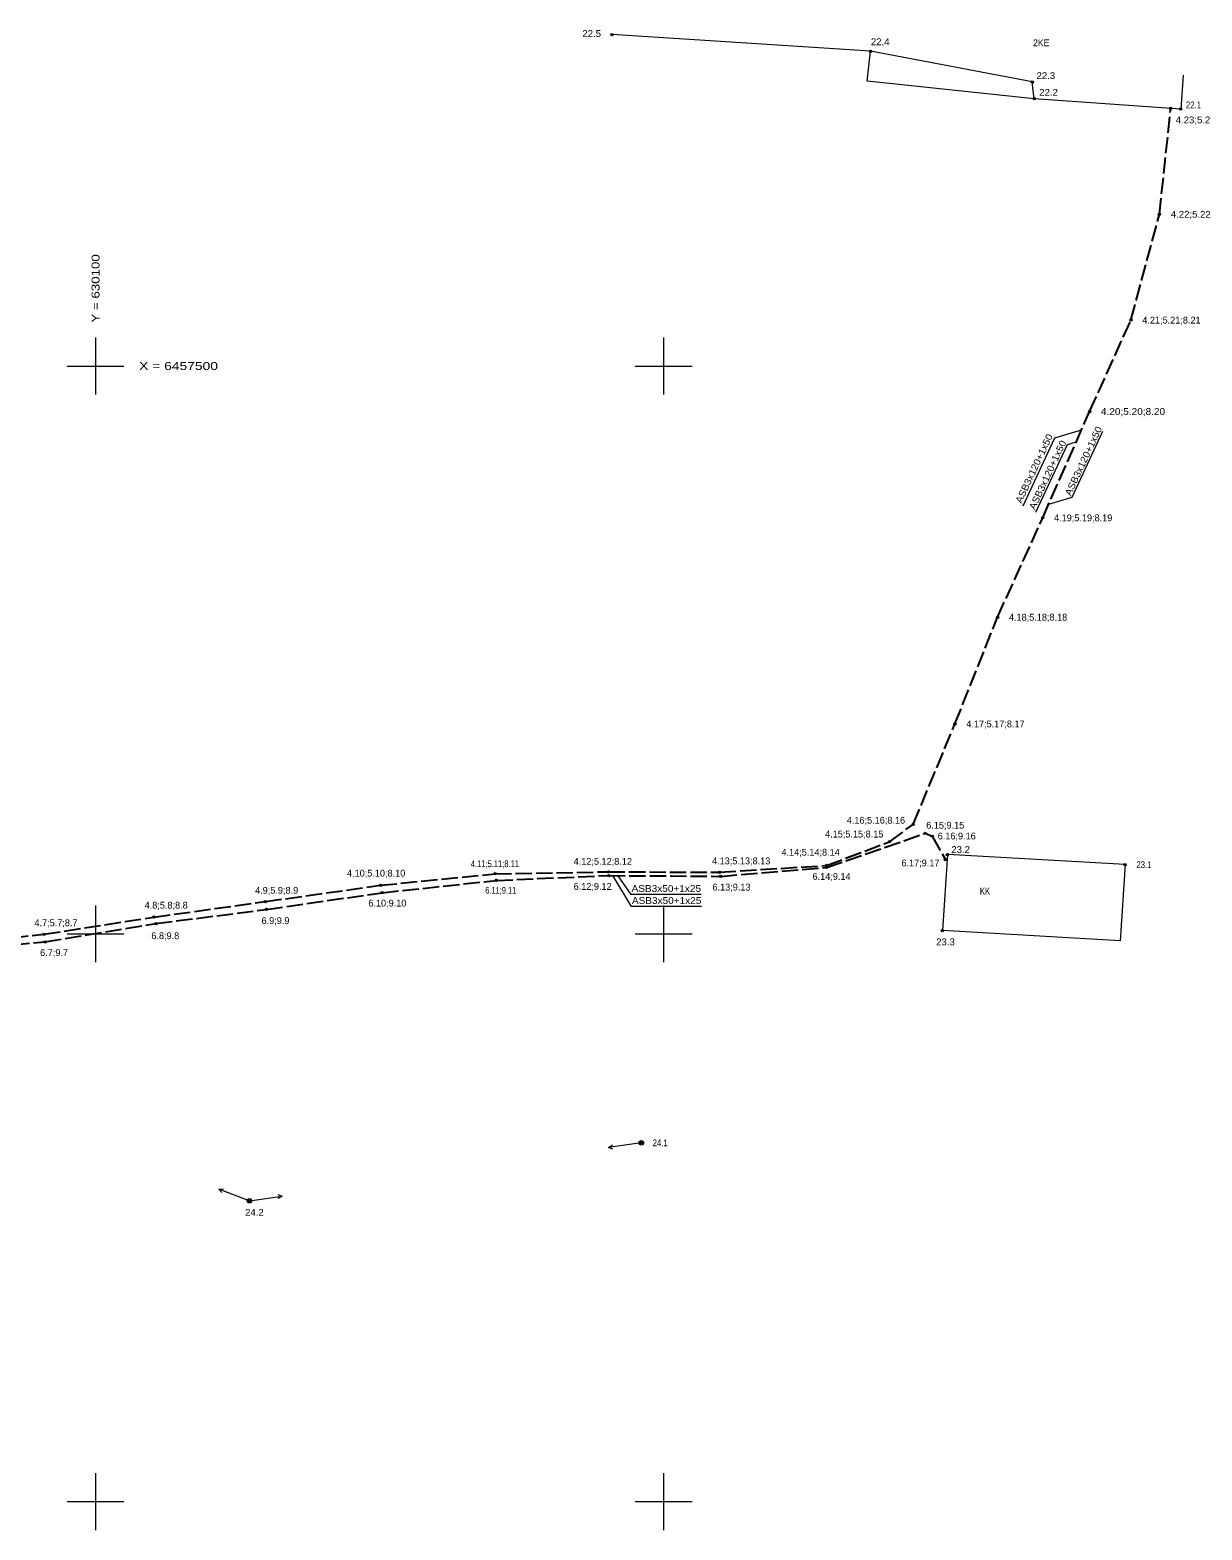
# Model space of a CAD drawing. Extents: x 629998 to 630302, y 6457395 to 6457602.
# Drawn here: x 630094.2 to 630197.4, y 6457397.5 to 6457529.6 of the extents above; entities that cross this region are included whole.
import ezdxf

# ---------------------------------------------------------------- set-up
doc = ezdxf.new("R2010")
doc.units = 0
doc.header["$LTSCALE"] = 0.24
doc.header["$PDMODE"] = 32
doc.header["$PDSIZE"] = 0.12
doc.linetypes.add('LONG_DASHED', pattern=[7.5, 6, -1.5])
for name, color, linetype, lineweight in [('1', 7, 'Continuous', 13), ('12', 7, 'Continuous', 13), ('21', 7, 'LONG_DASHED', 25), ('54', 7, 'Continuous', 13), ('57', 7, 'Continuous', 13), ('61', 7, 'Continuous', 13)]:
    doc.layers.add(name, color=color, linetype=linetype, lineweight=lineweight)
for name, color, linetype in [('49', 7, 'Continuous'), ('50', 7, 'Continuous'), ('62', 7, 'Continuous')]:
    doc.layers.add(name, color=color, linetype=linetype)

msp = doc.modelspace()

# ---------------------------------------------------------------- hatches: boundary and pattern name
at = {"layer": '54'}
for points in [[(630145.55, 6457529.18, 1), (630145.35, 6457529.18, 1)], [(630168.32, 6457527.72, 1), (630168.12, 6457527.72, 1)], [(630182.55, 6457525.01, 1), (630182.35, 6457525.01, 1)], [(630182.72, 6457523.54, 1), (630182.52, 6457523.54, 1)], [(630194.73, 6457522.68, 1), (630194.53, 6457522.68, 1)], [(630195.61, 6457522.63, 1), (630195.41, 6457522.63, 1)], [(630193.74, 6457513.36, 1), (630193.54, 6457513.36, 1)], [(630191.23, 6457504.04, 1), (630191.03, 6457504.04, 1)], [(630187.59, 6457495.99, 1), (630187.39, 6457495.99, 1)], [(630183.46, 6457486.63, 1), (630183.26, 6457486.63, 1)], [(630179.49, 6457477.88, 1), (630179.29, 6457477.88, 1)], [(630175.74, 6457468.48, 1), (630175.54, 6457468.48, 1)], [(630172.06, 6457459.64, 1), (630171.86, 6457459.64, 1)], [(630173.12, 6457458.85, 1), (630172.92, 6457458.85, 1)], [(630173.74, 6457458.6, 1), (630173.54, 6457458.6, 1)], [(630169.98, 6457458.11, 1), (630169.78, 6457458.11, 1)], [(630164.44, 6457456.02, 1), (630164.24, 6457456.02, 1)], [(630164.44, 6457455.85, 1), (630164.24, 6457455.85, 1)], [(630174.9, 6457456.54, 1), (630174.7, 6457456.54, 1)], [(630175.07, 6457456.98, 1), (630174.87, 6457456.98, 1)], [(630190.71, 6457456.09, 1), (630190.51, 6457456.09, 1)], [(630135.27, 6457455.29, 1), (630135.07, 6457455.29, 1)], [(630135.38, 6457454.7, 1), (630135.18, 6457454.7, 1)], [(630145.25, 6457455.46, 1), (630145.05, 6457455.46, 1)], [(630145.27, 6457455.13, 1), (630145.07, 6457455.13, 1)], [(630155.03, 6457455.42, 1), (630154.83, 6457455.42, 1)], [(630155.12, 6457455.06, 1), (630154.92, 6457455.06, 1)], [(630125.19, 6457454.27, 1), (630124.99, 6457454.27, 1)], [(630125.32, 6457453.62, 1), (630125.12, 6457453.62, 1)], [(630115.05, 6457452.84, 1), (630114.85, 6457452.84, 1)], [(630115.14, 6457452.15, 1), (630114.94, 6457452.15, 1)], [(630105.23, 6457451.47, 1), (630105.03, 6457451.47, 1)], [(630105.41, 6457450.9, 1), (630105.21, 6457450.9, 1)], [(630095.56, 6457449.96, 1), (630095.36, 6457449.96, 1)], [(630095.64, 6457449.28, 1), (630095.44, 6457449.28, 1)], [(630174.64, 6457450.28, 1), (630174.44, 6457450.28, 1)], [(630148.13, 6457431.6, 1), (630147.93, 6457431.6, 1)], [(630113.65, 6457426.48, 1), (630113.45, 6457426.48, 1)]]:
    msp.add_hatch(color=256, dxfattribs=at).paths.add_polyline_path(points)

# ---------------------------------------------------------------- linework, layer by layer
at = {"layer": '1'}
for p, q in [((630195.72, 6457525.62), (630195.51, 6457522.63)), ((630190.61, 6457456.09), (630190.18, 6457449.39)), ((630190.18, 6457449.39), (630174.54, 6457450.28))]:
    msp.add_line(p, q, dxfattribs=at)
for points in [[(630195.51, 6457522.63), (630182.62, 6457523.54), (630182.45, 6457525.01), (630168.22, 6457527.72), (630145.45, 6457529.18), (630145.45, 6457529.18)], [(630182.62, 6457523.54), (630167.92, 6457525.08), (630168.22, 6457527.72)], [(630190.61, 6457456.09), (630174.97, 6457456.98), (630174.54, 6457450.28)]]:
    msp.add_lwpolyline(points, dxfattribs=at)
at = {"layer": '12'}
for p, q in [((630147.83, 6457431.57), (630145.16, 6457431.17)), ((630113.36, 6457426.55), (630110.84, 6457427.51)), ((630113.75, 6457426.51), (630116.42, 6457426.91))]:
    msp.add_line(p, q, dxfattribs=at)
for points in [[(630145.54, 6457431.05), (630145.16, 6457431.17), (630145.5, 6457431.41)], [(630111.11, 6457427.21), (630110.84, 6457427.51), (630111.25, 6457427.55)], [(630116.04, 6457427.03), (630116.42, 6457426.91), (630116.08, 6457426.68)]]:
    msp.add_lwpolyline(points, dxfattribs=at)
for centre in [(630148.03, 6457431.6), (630113.55, 6457426.48), (630113.55, 6457426.48)]:
    msp.add_circle(centre, 0.2, dxfattribs=at)
at = {"layer": '21'}
for points in [[(630035.21, 6457442.49), (630037.57, 6457441.16), (630058.15, 6457446.73), (630067.98, 6457447.63), (630075.68, 6457448.11), (630085.48, 6457448.9), (630095.46, 6457449.96), (630105.13, 6457451.47), (630114.95, 6457452.84), (630125.09, 6457454.27), (630135.17, 6457455.29), (630145.15, 6457455.46), (630154.93, 6457455.42), (630164.34, 6457456.02), (630169.88, 6457458.11), (630171.96, 6457459.64), (630175.64, 6457468.48), (630179.39, 6457477.88), (630183.36, 6457486.63), (630187.49, 6457495.99), (630191.13, 6457504.04), (630193.64, 6457513.36), (630194.63, 6457522.68)], [(630035.21, 6457442.49), (630037.57, 6457441.16), (630058.15, 6457446.73), (630067.98, 6457447.63), (630075.68, 6457448.11), (630085.48, 6457448.9), (630095.46, 6457449.96), (630105.13, 6457451.47), (630114.95, 6457452.84), (630125.09, 6457454.27), (630135.17, 6457455.29), (630145.15, 6457455.46), (630154.93, 6457455.42), (630164.33, 6457456.02), (630169.88, 6457458.11), (630171.96, 6457459.64), (630175.64, 6457468.48), (630179.39, 6457477.88), (630183.36, 6457486.63), (630187.49, 6457495.99), (630191.13, 6457504.04), (630193.64, 6457513.36), (630194.63, 6457522.68)], [(630035.21, 6457442.49), (630037.57, 6457441.16), (630058.15, 6457446.73), (630067.98, 6457447.63), (630075.68, 6457448.11), (630085.48, 6457448.9), (630095.46, 6457449.96), (630105.13, 6457451.47), (630114.95, 6457452.84), (630125.09, 6457454.27), (630135.17, 6457455.29), (630145.15, 6457455.46), (630154.93, 6457455.42), (630164.34, 6457456.02), (630169.88, 6457458.11), (630171.96, 6457459.64), (630175.64, 6457468.48), (630179.39, 6457477.88), (630183.36, 6457486.63), (630187.49, 6457495.99), (630191.13, 6457504.04), (630193.64, 6457513.36), (630194.63, 6457522.68)], [(630035.25, 6457442.39), (630037.55, 6457441.22), (630063.2, 6457444.78), (630068.15, 6457446.86), (630075.85, 6457447.25), (630085.57, 6457448.43), (630095.54, 6457449.28), (630105.31, 6457450.9), (630115.04, 6457452.15), (630125.22, 6457453.62), (630135.28, 6457454.7), (630145.17, 6457455.13), (630155.02, 6457455.06), (630164.34, 6457455.85), (630173.02, 6457458.85), (630173.64, 6457458.6), (630174.8, 6457456.54)], [(630035.25, 6457442.39), (630037.55, 6457441.22), (630063.2, 6457444.78), (630068.15, 6457446.86), (630075.85, 6457447.25), (630085.57, 6457448.43), (630095.54, 6457449.28), (630105.31, 6457450.9), (630115.04, 6457452.15), (630125.22, 6457453.62), (630135.28, 6457454.7), (630145.17, 6457455.13), (630155.02, 6457455.06), (630164.34, 6457455.85), (630173.02, 6457458.85), (630173.64, 6457458.6), (630174.8, 6457456.54)]]:
    msp.add_lwpolyline(points, dxfattribs=at)
at = {"layer": '54'}
for centre in [(630145.45, 6457529.18), (630168.22, 6457527.72), (630182.45, 6457525.01), (630182.62, 6457523.54), (630194.63, 6457522.68), (630195.51, 6457522.63), (630193.64, 6457513.36), (630191.13, 6457504.04), (630187.49, 6457495.99), (630183.36, 6457486.63), (630179.39, 6457477.88), (630175.64, 6457468.48), (630171.96, 6457459.64), (630173.02, 6457458.85), (630173.64, 6457458.6), (630169.88, 6457458.11), (630164.34, 6457456.02), (630164.34, 6457455.85), (630174.8, 6457456.54), (630174.97, 6457456.98), (630190.61, 6457456.09), (630135.17, 6457455.29), (630135.28, 6457454.7), (630145.15, 6457455.46), (630145.17, 6457455.13), (630154.93, 6457455.42), (630155.02, 6457455.06), (630125.09, 6457454.27), (630125.22, 6457453.62), (630114.95, 6457452.84), (630115.04, 6457452.15), (630105.13, 6457451.47), (630105.31, 6457450.9), (630095.46, 6457449.96), (630095.54, 6457449.28), (630174.54, 6457450.28), (630148.03, 6457431.6), (630113.55, 6457426.48)]:
    msp.add_circle(centre, 0.1, dxfattribs=at)
for p in [(630145.45, 6457529.18), (630168.22, 6457527.72), (630182.45, 6457525.01), (630182.62, 6457523.54), (630194.63, 6457522.68), (630195.51, 6457522.63), (630193.64, 6457513.36), (630191.13, 6457504.04), (630187.49, 6457495.99), (630183.36, 6457486.63), (630179.39, 6457477.88), (630175.64, 6457468.48), (630171.96, 6457459.64), (630173.02, 6457458.85), (630173.64, 6457458.6), (630169.88, 6457458.11), (630164.34, 6457456.02), (630164.34, 6457455.85), (630174.8, 6457456.54), (630174.97, 6457456.98), (630190.61, 6457456.09), (630135.17, 6457455.29), (630135.28, 6457454.7), (630145.15, 6457455.46), (630145.17, 6457455.13), (630154.93, 6457455.42), (630155.02, 6457455.06), (630125.09, 6457454.27), (630125.22, 6457453.62), (630114.95, 6457452.84), (630115.04, 6457452.15), (630105.13, 6457451.47), (630105.31, 6457450.9), (630095.46, 6457449.96), (630095.54, 6457449.28), (630174.54, 6457450.28), (630148.03, 6457431.6), (630113.55, 6457426.48)]:
    msp.add_point(p, dxfattribs=at)
at = {"layer": '57'}
for points in [[(630181.64, 6457487.7), (630184.44, 6457493.67), (630186.78, 6457494.37)], [(630188.62, 6457494.22), (630185.94, 6457488.41), (630183.88, 6457487.8)], [(630182.75, 6457487.13), (630185.55, 6457493.1), (630186.23, 6457493.3)], [(630153.32, 6457452.41), (630147.18, 6457452.41), (630145.54, 6457455.13)], [(630153.29, 6457453.45), (630147.15, 6457453.45), (630145.99, 6457455.12)]]:
    msp.add_lwpolyline(points, dxfattribs=at)
at = {"layer": '61'}
for p, q in [((630100, 6457502.5), (630100, 6457497.5)), ((630150, 6457502.5), (630150, 6457497.5)), ((630097.5, 6457500), (630102.5, 6457500)), ((630147.5, 6457500), (630152.5, 6457500)), ((630100, 6457452.5), (630100, 6457447.5)), ((630150, 6457452.5), (630150, 6457447.5)), ((630097.5, 6457450), (630102.5, 6457450)), ((630147.5, 6457450), (630152.5, 6457450)), ((630100, 6457402.5), (630100, 6457397.5)), ((630150, 6457402.5), (630150, 6457397.5)), ((630097.5, 6457400), (630102.5, 6457400)), ((630147.5, 6457400), (630152.5, 6457400))]:
    msp.add_line(p, q, dxfattribs=at)

# ---------------------------------------------------------------- texts
at = {"layer": '49'}
for s, width, p in [('4.23;5.23;8.23', 1.05, (630195.07, 6457521.37)), ('4.22;5.22;8.22', 1.05, (630194.64, 6457513.06)), ('4.20;5.20;8.20', 1.1, (630188.49, 6457495.69)), ('4.11;5.11;8.11', 0.8, (630133.03, 6457455.87)), ('6.11;9.11', 0.75, (630134.3, 6457453.53))]:
    msp.add_text(s, height=0.6, dxfattribs=dict(at, width=width)).set_placement(p)
for s, p in [('4.21;5.21;8.21', (630192.13, 6457503.74)), ('4.19;5.19;8.19', (630184.36, 6457486.33)), ('4.18;5.18;8.18', (630180.39, 6457477.58)), ('4.17;5.17;8.17', (630176.64, 6457468.18)), ('4.16;5.16;8.16', (630166.12, 6457459.7)), ('4.15;5.15;8.15', (630164.21, 6457458.48)), ('6.15;9.15', (630173.11, 6457459.26)), ('6.16;9.16', (630174.12, 6457458.31)), ('4.14;5.14;8.14', (630160.37, 6457456.88)), ('4.12;5.12;8.12', (630142.08, 6457456.08)), ('4.13;5.13;8.13', (630154.26, 6457456.12)), ('6.17;9.17', (630170.93, 6457455.94)), ('4.10;5.10;8.10', (630122.13, 6457455.04)), ('6.14;9.14', (630163.11, 6457454.75)), ('4.9;5.9;8.9', (630114.04, 6457453.53)), ('6.12;9.12', (630142.08, 6457453.87)), ('6.13;9.13', (630154.3, 6457453.81)), ('4.8;5.8;8.8', (630104.32, 6457452.22)), ('6.10;9.10', (630124.01, 6457452.4)), ('4.7;5.7;8.7', (630094.62, 6457450.67)), ('6.9;9.9', (630114.61, 6457450.86)), ('6.8;9.8', (630104.91, 6457449.53)), ('6.7;9.7', (630095.12, 6457448.04))]:
    msp.add_text(s, height=0.6, dxfattribs=at).set_placement(p)
at = {"layer": '50', "width": 1.1}
for p in [(630185.82, 6457488.52), (630181.48, 6457487.86), (630182.67, 6457487.3)]:
    msp.add_text('ASB3x120+1x50', height=0.6, rotation=64.957, dxfattribs=at).set_placement(p)
for p in [(630147.18, 6457453.69), (630147.21, 6457452.63)]:
    msp.add_text('ASB3x50+1x25', height=0.6, dxfattribs=at).set_placement(p)
at = {"layer": '57'}
for s, height, width, p in [('2KE', 0.6, 0.95, (630182.51, 6457528.16)), (' X = 6457500', 0.7, 1.3, (630103.5, 6457499.65)), ('KK', 0.6, 0.85, (630177.83, 6457453.46))]:
    msp.add_text(s, height=height, dxfattribs=dict(at, width=width)).set_placement(p)
at = {"layer": '57', "width": 1.25}
msp.add_text(' Y = 630100', height=0.7, rotation=90, dxfattribs=at).set_placement((630100.35, 6457503.5))
at = {"layer": '62'}
for s, width, p in [('22.5', 1.05, (630142.85, 6457528.98)), ('22.4', 1.05, (630168.24, 6457528.25)), ('22.3', 1.05, (630182.82, 6457525.27)), ('22.2', 1.05, (630183.06, 6457523.8)), ('22.1', 0.85, (630195.97, 6457522.69)), ('23.2', 1.05, (630175.32, 6457457.12)), ('23.1', 0.85, (630191.61, 6457455.79)), ('23.3', 1.05, (630173.99, 6457448.99)), ('24.1', 0.85, (630149.03, 6457431.3)), ('24.2', 1.05, (630113.16, 6457425.17))]:
    msp.add_text(s, height=0.6, dxfattribs=dict(at, width=width)).set_placement(p)

doc.saveas('drawing.dxf')
